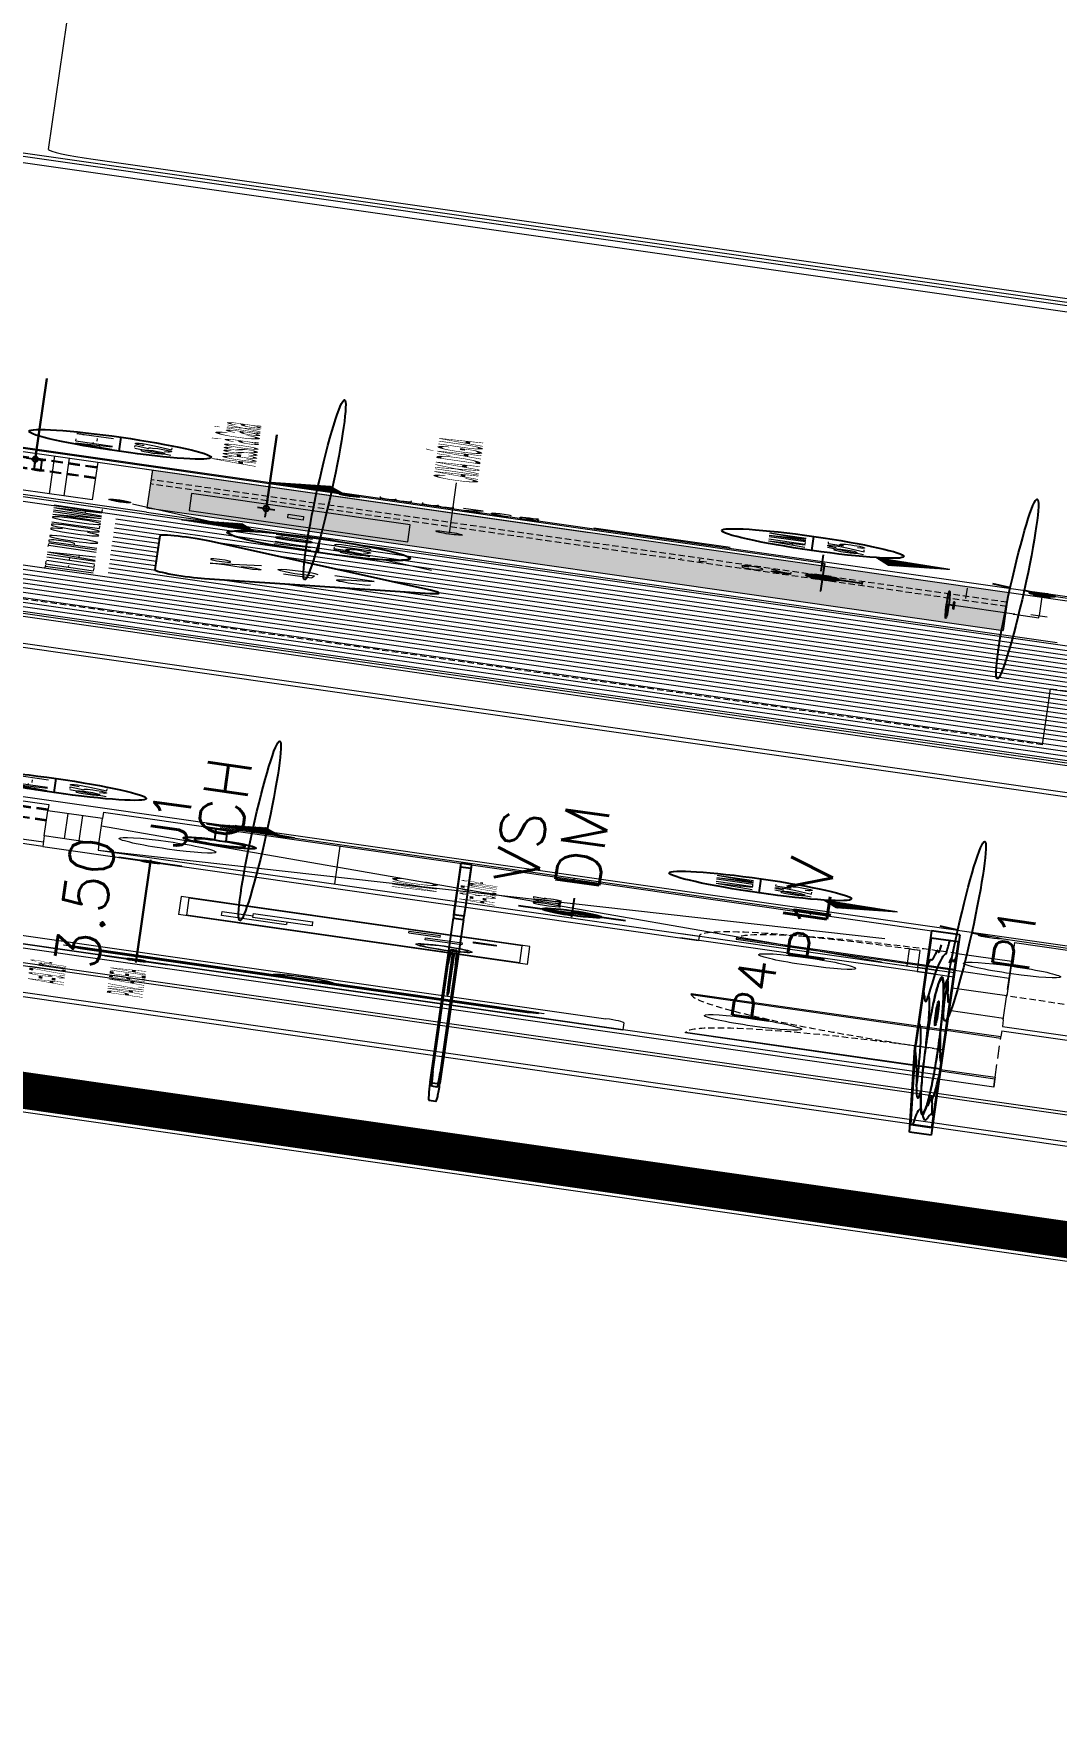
# Model space of a CAD drawing. Header units: millimetres. Extents: x -361192058 to 101130107379, y -14071650034 to 19218552450.
# Drawn here: x -136736.6 to -136571.6, y 44314.5 to 44586.4 of the extents above; entities that cross this region are included whole.
import ezdxf
from ezdxf.enums import TextEntityAlignment as Align

# ---------------------------------------------------------------- set-up
doc = ezdxf.new("R2010")
doc.units = ezdxf.units.MM
doc.header["$LTSCALE"] = 0.5
doc.linetypes.add('HIDDEN', pattern=[0.375, 0.25, -0.125])
doc.linetypes.add('HIDDEN2', pattern=[0.1875, 0.125, -0.0625])
for name, color, linetype in [('02', 2, 'Continuous'), ('08', 8, 'Continuous'), ('3', 3, 'Continuous'), ('ARCO', 7, 'HIDDEN2'), ('CONEXAO_AG_FRIA', 3, 'Continuous'), ('CONEXAO_ESGOTO', 7, 'Continuous'), ('CONEXÃO_HIDRÁULICA', 2, 'Continuous'), ('COTAS', 7, 'Continuous'), ('DETALHE_CONEXAO_EG', 3, 'Continuous'), ('DIVERSOS', 4, 'Continuous'), ('ESQUADRIA', 3, 'Continuous'), ('ESQUADRIAS', 3, 'Continuous'), ('HATCH', 8, 'Continuous'), ('JANELAS_INTERNO', 2, 'Continuous'), ('MOBIL-I', 251, 'Continuous'), ('parede', 2, 'Continuous'), ('PISO', 8, 'Continuous'), ('PORTAS', 3, 'Continuous'), ('proj', 8, 'HIDDEN'), ('PROJEÇÃO', 8, 'HIDDEN2'), ('projeção 02', 7, 'HIDDEN2'), ('SIMBOLOS_AGUA', 3, 'Continuous'), ('texto pequeno', 3, 'Continuous'), ('TEXTO2', 3, 'Continuous'), ('tubulação esg', 4, 'Continuous'), ('TUBULAÇÃO_HIDRÁULICA', 5, 'Continuous'), ('TXT_0', 7, 'Continuous')]:
    doc.layers.add(name, color=color, linetype=linetype)
doc.styles.add('ADITIVOCAD', font='ROMANS.shx')
doc.styles.add('ROMANS', font='romans', dxfattribs={"height": 0.1})
doc.styles.add('SANSSERIF', font='sas_____.pfb', dxfattribs={"height": 1})
doc.styles.get("Standard").update_dxf_attribs({"font": 'txt.shx', "height": 0.12})
doc.dimstyles.new('ESCALA50', dxfattribs={"dimtxt": 0.1, "dimasz": 0.06, "dimexe": 0.18, "dimexo": 0.06, "dimgap": 0.1, "dimtad": 1, "dimzin": 4, "dimdsep": 46, "dimtxsty": 'Standard', "dimblk1": 'BOLA', "dimblk2": 'BOLA', "dimsah": 1, "dimcen": -0.06, "dimse1": 1, "dimse2": 1, "dimclrd": 7, "dimclrt": 3, "dimadec": 0, "dimazin": 0, "dimtfac": 1, "dimtix": 1, "dimtmove": 0, "dimatfit": 3, "dimldrblk": 'BOLA', "dimfxl": 0, "dimtolj": 1, "dimtzin": 4, "dimarcsym": 0})

# ---------------------------------------------------------------- blocks, each defined once
blk = doc.blocks.new('ADC_SETA3')
blk.add_lwpolyline([(-0.3034, 0), (0.3034, 0, 0.668179), (0.3317, 0.0683), (0.0283, 0.3746, 0.414214), (-0.0283, 0.3746), (-0.3317, 0.0683, 0.668179), (-0.3034, 0), (-0.3034, 0)], format="xyb")
blk = doc.blocks.new('BOLA')
for p, q in [((0, -1.435), (0, 1.435)), ((-1.435, 0), (1.435, 0))]:
    blk.add_line(p, q)
blk.add_circle((0, 0), 0.452)
blk = doc.blocks.new('ESCADA')
at = {"layer": '08', "linetype": 'HIDDEN'}
for p, q in [((-0.22, 0.91), (-0.22, 0.6222)), ((-0.2, 0.91), (-0.2, 0.6222)), ((0.2, 0.91), (0.2, 0.6222)), ((0.22, 0.91), (0.22, 0.6222)), ((-0.2, 0.7422), (0.2, 0.7422)), ((-0.2, 0.7222), (0.2, 0.7222)), ((-0.22, 0.6222), (-0.2, 0.6222)), ((0.2, 0.6222), (0.22, 0.6222))]:
    blk.add_line(p, q, dxfattribs=at)
for points in [[(-0.21, 0.7222, 1), (-0.21, 0.7422, 1)], [(0.21, 0.7222, -1), (0.21, 0.7422, -1)]]:
    blk.add_lwpolyline(points, format="xyb", close=True, dxfattribs=at)
for centre in [(-0.21, 0.7322), (0.21, 0.7322)]:
    blk.add_circle(centre, 0.0175, dxfattribs=at)
for radius, start, end in [(0.37, 126.4837, 53.5163), (0.35, 128.9448, 51.0552)]:
    blk.add_arc((0, 0.35), radius, start, end, dxfattribs=at)
blk = doc.blocks.new('Adh_hicol0')
for radius in [0.559, 0.515]:
    blk.add_circle((0, 0), radius)
blk = doc.blocks.new('Adh_cx_j90c')
h = blk.add_hatch()
h.set_pattern_fill('_U', color=256, scale=0.003, angle=45, style=0, double=1)
h.set_pattern_definition([(45, (-6.0733674, -5.0413484), (-0.0021213203, 0.0021213203), []), (135, (-6.0733674, -5.0413484), (-0.0021213203, -0.0021213203), [])])
h.paths.add_polyline_path([(-0.017, 0, 1), (0.017, 0, 1)])
blk.add_lwpolyline([(-0.068, 0.0225), (-0.068, -0.0225), (-0.068, 0), (-0.0359, 0)])
for radius in [0.0359, 0.017]:
    blk.add_circle((0, 0), radius)
blk = doc.blocks.new('ADH_TOR_BOIA')
for points in [[(-0.0103, 0, 1), (0.0103, 0, 1)], [(0.1812, 0), (0.2562, 0, 1)]]:
    blk.add_hatch(color=256).paths.add_polyline_path(points)
blk.add_line((0.0103, 0), (0.2562, 0))
for centre, radius in [((0, 0), 0.0103), ((0.2187, 0), 0.0375)]:
    blk.add_circle(centre, radius)
blk = doc.blocks.new('Adh_acs_rg')
h = blk.add_hatch()
h.set_pattern_fill('_U', color=256, scale=0.002, angle=45, style=0, double=1)
h.set_pattern_definition([(45, (-7.4131718, -5.1711377), (-0.00141421356, 0.00141421356), []), (135, (-7.4131718, -5.1711377), (-0.00141421356, -0.00141421356), [])])
h.paths.add_polyline_path([(-0.046, 0, 1), (0.046, 0, 1)])
for p, q in [((0.0525, 0.1082), (-0.0525, 0.1082)), ((0, 0.046), (0, 0.1082)), ((-0.078, 0.0225), (-0.078, -0.0225)), ((0.078, -0.0225), (0.078, 0.0225)), ((-0.078, 0), (-0.046, 0)), ((0.046, 0), (0.078, 0))]:
    blk.add_line(p, q)
blk.add_circle((0, 0), 0.046)
blk = doc.blocks.new('Adh_BalaoAf')
for p, q in [((0, 0), (0.65, 0)), ((1.8, 0), (1.15, 0))]:
    blk.add_line(p, q)
blk.add_circle((0.9, 0), 0.25)
blk = doc.blocks.new('Adh_Afn')
blk.add_line((-0.25, 0), (0.25, 0))
blk.add_circle((0, 0), 0.25)
at = {"flags": 8}
for tag, p in [('$AF', (0, 0.0703)), ('$DIAM', (0, -0.0909))]:
    blk.add_attdef(tag, text='', height=0.1, dxfattribs=at).set_placement(p, align=Align.MIDDLE)
blk = doc.blocks.new('j90')
at = {"layer": 'CONEXÃO_HIDRÁULICA'}
for p, q in [((-0.075, -0.0225), (-0.075, 0.0225)), ((-0.075, 0), (0, 0)), ((0, 0), (0, -0.075)), ((-0.0225, -0.075), (0.0225, -0.075))]:
    blk.add_line(p, q, dxfattribs=at)
blk = doc.blocks.new('ADC_CHUVEIRO')
for p, q in [((0, 0.045), (0, -0.045)), ((0.03, 0.015), (0, 0.045)), ((0.395, 0.015), (0.03, 0.015)), ((0.03, -0.015), (0.03, 0.015)), ((0, -0.045), (0.03, -0.015)), ((0.03, -0.015), (0.3953, -0.015))]:
    blk.add_line(p, q)
blk.add_circle((0.494, 0.0009), 0.07)
blk.add_arc((0.494, 0.0009), 0.1, 189.1456, 171.891)
blk = doc.blocks.new('Adc_nivelpl')
h = blk.add_hatch()
h.set_pattern_fill('_U', color=256, scale=0.005, angle=45, style=0, double=1)
h.set_pattern_definition([(45, (-5.8772514, -3.5161936), (-0.003535534, 0.003535534), []), (135, (-5.8772514, -3.5161936), (-0.003535534, -0.003535534), [])])
h.paths.add_polyline_path([(0.1954, -0.0865, 0.414214), (0.0865, -0.1954), (0.1954, -0.1954)])
h.paths.add_polyline_path([(0.1954, -0.1954), (0.1954, -0.3043, 0.414214), (0.3043, -0.1954)])
for p, q in [((0.1954, 0), (0.1954, -0.3908)), ((0.8958, -0.1954), (0, -0.1954))]:
    blk.add_line(p, q)
blk.add_circle((0.1954, -0.1954), 0.1089)
at = {"flags": 8}
blk.add_attdef('NIVEL', (0.3642, -0.1501), '', height=0.1, dxfattribs=at)
blk = doc.blocks.new('ADC_VASO_02')
blk.add_lwpolyline([(-0.175, 0.15), (-0.175, 0.6, -0.414214), (-0.125, 0.65), (0.125, 0.65, -0.414214), (0.175, 0.6), (0.175, 0.1496)], format="xyb")
for points in [[(0.1388, 0.2754, -0.414214), (0.0988, 0.2354), (-0.0948, 0.2354, -0.414214), (-0.1348, 0.2754), (-0.1348, 0.5704, -0.414214), (-0.0948, 0.6104), (0.0988, 0.6104, -0.414214), (0.1388, 0.5704)], [(0.1303, 0.2754, -0.414214), (0.0988, 0.2439), (-0.0948, 0.2439, -0.414214), (-0.1263, 0.2754), (-0.1263, 0.5704, -0.414214), (-0.0948, 0.6019), (0.0988, 0.6019, -0.414214), (0.1303, 0.5704)], [(-0.17, 0.15, 0.414214), (-0.2, 0.12), (-0.2, 0), (0.2, 0), (0.2, 0.12, 0.414214), (0.17, 0.15)], [(-0.17, 0.14, 0.414214), (-0.19, 0.12), (-0.19, 0.01), (0.19, 0.01), (0.19, 0.12, 0.414214), (0.17, 0.14)]]:
    blk.add_lwpolyline(points, format="xyb", close=True)
blk.add_lwpolyline([(0.0363, 0.2439), (0.0363, 0.3375), (-0.0344, 0.3375), (-0.0344, 0.2439)])
blk.add_arc((0.0009, 0.3215), 0.0388, 24.3951, 155.6049)
blk = doc.blocks.new('ADC_LAV_05')
for p, q in [((0, 0), (0, 0.55)), ((0, 0.55), (0.7704, 0.55)), ((0.7704, 0.55), (1, 0.3206)), ((0.02, 0.53), (0.7621, 0.53)), ((0.02, 0.02), (0.02, 0.53)), ((0.7621, 0.53), (0.98, 0.3123)), ((1, 0), (1, 0.3206)), ((0.98, 0.02), (0.98, 0.3123)), ((0, 0), (1, 0)), ((0.02, 0.02), (0.98, 0.02))]:
    blk.add_line(p, q)
for points in [[(0.4062, 0.1206, 0.083485), (0.4944, 0.1354, 0.090959), (0.566, 0.1759, 0.104004), (0.6157, 0.239, 0.115577), (0.6322, 0.3095, 0.115577), (0.6157, 0.38, 0.104004), (0.566, 0.443, 0.090959), (0.4944, 0.4835, 0.083485), (0.4062, 0.4983, 0.083485), (0.3179, 0.4835, 0.090959), (0.2463, 0.443, 0.104004), (0.1966, 0.38, 0.115577), (0.1801, 0.3095, 0.115577), (0.1966, 0.239, 0.104004), (0.2463, 0.1759, 0.090959), (0.3179, 0.1354, 0.083485)], [(0.4062, 0.1248, 0.083485), (0.493, 0.1394, 0.090959), (0.5633, 0.1791, 0.104004), (0.6119, 0.2408, 0.115577), (0.628, 0.3095, 0.115577), (0.6119, 0.3781, 0.104004), (0.5633, 0.4398, 0.090959), (0.493, 0.4795, 0.083485), (0.4062, 0.4941, 0.083485), (0.3193, 0.4795, 0.090959), (0.249, 0.4398, 0.104004), (0.2004, 0.3781, 0.115577), (0.1843, 0.3095, 0.115577), (0.2004, 0.2408, 0.104004), (0.249, 0.1791, 0.090959), (0.3193, 0.1394, 0.083485)]]:
    blk.add_lwpolyline(points, format="xyb", close=True)
for radius in [0.0339, 0.025]:
    blk.add_circle((0.4055, 0.2206), radius)
for centre, radius, start, end in [((0.2875, -0.0718), 0.5823, 78.2401, 98.9638), ((0.4995, 0.9177), 0.4342, 269.3247, 295.8903), ((0.76, 0.3809), 0.1624, 113.3641, 115.8903), ((0.0559, 1.3962), 0.9039, 267.7229, 278.9638), ((0.0552, 0.402), 0.0926, 41.3487, 101.8141), ((0.1665, 0.4999), 0.0556, 221.3487, 297.4318), ((0.2605, 0.3465), 0.1245, 78.9955, 123.3333), ((0.2201, 0.1636), 0.3026, 106.3243, 131.3792), ((0.6508, 0.2793), 0.1756, 56.1908, 116.2902), ((1.1381, 1.007), 0.7001, 236.1908, 255.5369), ((0.9639, 0.4778), 0.2217, 193.7216, 269.9715), ((0.0206, 0.2349), 0.1168, 49.9343, 90.2724), ((0.3586, 0.6369), 0.4085, 229.9343, 244.0853), ((0.5983, 0.255), 0.0641, 344.5869, 58.1135), ((0.6184, 0.1896), 0.0639, 49.2661, 86.8336), ((0.7799, 0.3241), 0.1475, 215.7175, 274.1895), ((0.0641, 0.1144), 0.0713, 44.7702, 118.1843), ((0.8604, 0.032), 0.1609, 66.126, 115.6626), ((0.2056, 0.2549), 0.1281, 224.7702, 306.3582), ((0.363, 0.8774), 0.8206, 280.1922, 301.4107), ((0.9822, 0.3072), 0.1401, 246.126, 269.1113), ((0.8722, 0.3475), 0.2696, 267.8834, 293.5615), ((-0.0155, 0.2328), 0.1744, 281.75, 286.3843), ((0.0957, -0.1456), 0.22, 78.1029, 106.3843), ((0.1688, 0.2014), 0.1346, 258.1029, 296.1994), ((0.4585, -0.1421), 0.2131, 111.0015, 130.4729), ((0.3613, 0.8866), 0.83, 271.4321, 280.1922), ((0.6495, -0.0622), 0.1173, 74.3079, 124.9939), ((0.688, 0.2406), 0.19, 267.9474, 289.2677), ((0.8511, -0.2259), 0.3042, 87.8834, 109.2677)]:
    blk.add_arc(centre, radius, start, end)
for points in [[(0.2584, 0.4524), (0.2647, 0.4406), (0.2777, 0.465), (0.2797, 0.4531)], [(0.2777, 0.465), (0.2797, 0.4531), (0.2886, 0.471), (0.2899, 0.4611)], [(0.2886, 0.471), (0.2899, 0.4611), (0.3035, 0.4779), (0.2965, 0.4664)], [(0.3035, 0.4779), (0.2965, 0.4664), (0.3178, 0.4833), (0.3049, 0.4731)], [(0.2049, 0.3949), (0.2213, 0.3828), (0.2176, 0.4133), (0.2336, 0.4041)], [(0.2176, 0.4133), (0.2336, 0.4041), (0.231, 0.4287), (0.2403, 0.4137)], [(0.231, 0.4287), (0.2403, 0.4137), (0.2433, 0.4404), (0.2513, 0.4271)], [(0.2433, 0.4404), (0.2513, 0.4271), (0.2584, 0.4524), (0.2647, 0.4406)], [(0.19, 0.3646), (0.2108, 0.3551), (0.1966, 0.38), (0.2152, 0.3688)], [(0.1966, 0.38), (0.2152, 0.3688), (0.2049, 0.3949), (0.2213, 0.3828)], [(0.1801, 0.311), (0.2052, 0.3059), (0.1808, 0.324), (0.205, 0.3144)], [(0.1808, 0.324), (0.205, 0.3144), (0.1821, 0.3345), (0.2054, 0.3236)], [(0.1821, 0.3345), (0.2054, 0.3236), (0.1859, 0.352), (0.2075, 0.3406)], [(0.1859, 0.352), (0.2075, 0.3406), (0.19, 0.3646), (0.2108, 0.3551)], [(0.1806, 0.2975), (0.2057, 0.2976), (0.1801, 0.311), (0.2052, 0.3059)], [(0.1813, 0.2898), (0.2072, 0.2867), (0.1806, 0.2975), (0.2057, 0.2976)], [(0.1847, 0.2717), (0.2109, 0.2698), (0.1816, 0.2882), (0.2076, 0.2844)], [(0.1894, 0.2561), (0.2133, 0.2622), (0.1847, 0.2717), (0.2109, 0.2698)], [(0.1979, 0.2364), (0.216, 0.2547), (0.1894, 0.2561), (0.2133, 0.2622)], [(0.2064, 0.2215), (0.2209, 0.2436), (0.1979, 0.2364), (0.216, 0.2547)], [(0.2176, 0.2056), (0.222, 0.2413), (0.2064, 0.2215), (0.2209, 0.2436)], [(0.2303, 0.1909), (0.2314, 0.2247), (0.2176, 0.2056), (0.222, 0.2413)], [(0.2433, 0.1785), (0.2403, 0.2118), (0.2303, 0.1909), (0.2314, 0.2247)], [(0.2571, 0.1674), (0.2482, 0.202), (0.2433, 0.1785), (0.2403, 0.2118)], [(0.2632, 0.1631), (0.2567, 0.1927), (0.2571, 0.1674), (0.2482, 0.202)], [(0.2742, 0.156), (0.2627, 0.1868), (0.2632, 0.1631), (0.2567, 0.1927)], [(0.2851, 0.1498), (0.2729, 0.1778), (0.2742, 0.156), (0.2627, 0.1868)], [(0.2956, 0.1445), (0.2839, 0.1687), (0.2851, 0.1498), (0.2729, 0.1778)], [(0.3256, 0.1339), (0.2928, 0.1613), (0.2956, 0.1445), (0.2839, 0.1687)], [(0.2966, 0.144), (0.3256, 0.1339), (0.2964, 0.1441), (0.3254, 0.133)], [(0.2964, 0.1441), (0.3254, 0.133), (0.3256, 0.1339), (0.3279, 0.1322)]]:
    blk.add_solid(points)
blk = doc.blocks.new('*D1656')
at = {"layer": 'Defpoints', "color": 0, "transparency": 16777216}
for p in [(4744.1309, 2464.4021), (4744.1309, 2464.4021), (4747.6309, 2464.4021)]:
    blk.add_point(p, dxfattribs=at)
at = {"layer": 'DIVERSOS', "color": 7, "lineweight": -2, "transparency": 16777216}
blk.add_line((4747.5709, 2464.4021), (4744.1909, 2464.4021), dxfattribs=at)
at = {"layer": 'DIVERSOS', "color": 7, "lineweight": -2, "transparency": 16777216, "xscale": 0.06, "yscale": 0.06, "zscale": 0.06, "rotation": 180}
blk.add_blockref('BOLA', (4744.1309, 2464.4021), dxfattribs=at)
at = {"layer": 'DIVERSOS', "color": 7, "lineweight": -2, "transparency": 16777216, "xscale": 0.06, "yscale": 0.06, "zscale": 0.06}
blk.add_blockref('BOLA', (4747.6309, 2464.4021), dxfattribs=at)
at = {"layer": 'DIVERSOS', "color": 3, "lineweight": 18, "transparency": 16777216, "insert": (4745.8809, 2464.5621), "char_height": 0.12, "attachment_point": 5}
blk.add_mtext('\\A1;3.50', dxfattribs=at)
blk = doc.blocks.new('APROVADO QUADRA 21.2 MBVII')
at = {"layer": 'DIVERSOS', "lineweight": 18}
h = blk.add_hatch(dxfattribs=at)
h.set_pattern_fill('AR-CONC', color=8, scale=0.002, style=0)
h.set_pattern_definition([(50, (3390.21948, 1166.28734), (0.36436934, -0.03187817), [0.0381, -0.4191]), (355, (3390.21948, 1166.28734), (-0.07048565, 0.382113286), [0.03048, -0.33528]), (100.451, (3390.24984, 1166.2847), (0.293885003, 0.350233376), [0.03238, -0.35618]), (46.1842, (3390.2195, 1166.38894), (0.54215808, -0.08408466), [0.05715, -0.62865]), (96.6356, (3390.26466, 1166.38193), (0.47480847, 0.49485111), [0.04857, -0.53427]), (351.184, (3390.2195, 1166.38894), (0.47480921, 0.49485024), [0.04572, -0.50292]), (21, (3390.27028, 1166.36354), (0.30322976, -0.204531037), [0.0381, -0.4191]), (326, (3390.27028, 1166.36354), (0.12360406, 0.36837593), [0.03048, -0.33528]), (71.4514, (3390.29555, 1166.3465), (0.42683298, 0.163845715), [0.03238, -0.35618]), (37.5, (3390.21948, 1166.28734), (0.0061772065, 0.169110078), [0, -0.331216, 0, -0.34036, 0, -0.33655]), (7.5, (3390.21948, 1166.28734), (0.133639325, 0.20036115), [0, -0.194056, 0, -0.323596, 0, -0.12827]), (327.5, (3390.1062, 1166.28734), (0.27118119, -0.011457488), [0, -0.127, 0, -0.39624, 0, -0.52578]), (317.5, (3390.0554, 1166.28734), (0.296258363, 0.050852982), [0, -0.1651, 0, -0.263144, 0, -0.37338])])
h.paths.add_polyline_path([(4761.3227, 2464.5473), (4761.3227, 2462.1973), (4759.9727, 2462.1973), (4759.9727, 2464.5473)])
edge = h.paths.add_edge_path(flags=17)
edge.add_line((4761.3227, 2464.5473), (4761.0977, 2464.5473))
at = {"layer": 'HATCH', "lineweight": 18}
h = blk.add_hatch(dxfattribs=at)
h.set_pattern_fill('LINE,_O', color=256, scale=0.001, angle=337.2881)
h.set_pattern_definition([(337.28811485, (2526.2987342, 2327.4036423), (0.0012258592473, 0.002928804211), [])])
h.paths.add_polyline_path([(4759.8986, 2464.2855), (4759.7354, 2464.4516), (4759.6964, 2464.25)])
h = blk.add_hatch(dxfattribs=at)
h.set_pattern_fill('LINE,_O', color=256, scale=0.001, angle=-21.5112)
h.set_pattern_definition([(338.48882318, (2519.162795, 2280.4484914), (0.001164217631, 0.002953848728), [])])
h.paths.add_polyline_path([(4749.4039, 2464.1049), (4749.2373, 2464.2675), (4749.2025, 2464.0652)])
h = blk.add_hatch(dxfattribs=at)
h.set_pattern_fill('LINE,_O', color=256, scale=0.001, angle=-21.5112)
h.set_pattern_definition([(338.48882318, (2531.3979532, 2280.4052245), (0.001164217631, 0.002953848728), [])])
h.paths.add_polyline_path([(4761.6391, 2464.0616), (4761.4724, 2464.2243), (4761.4376, 2464.0219)])
h = blk.add_hatch(dxfattribs=at)
h.set_pattern_fill('LINE,_O', color=256, scale=0.001, angle=157.2881)
h.set_pattern_definition([(157.28811485, (6983.0602983, 2599.4218824), (-0.0012258592473, -0.002928804211), [])])
h.paths.add_polyline_path([(4749.4604, 2462.54), (4749.6236, 2462.3739), (4749.6626, 2462.5755)])
h = blk.add_hatch(dxfattribs=at)
h.set_pattern_fill('LINE,_O', color=256, scale=0.001, angle=157.2881)
h.set_pattern_definition([(157.28811485, (6995.274429, 2599.412437), (-0.0012258592473, -0.002928804211), [])])
h.paths.add_polyline_path([(4761.6745, 2462.5306), (4761.8377, 2462.3645), (4761.8768, 2462.5661)])
at = {"color": 8, "lineweight": 18}
for p, q in [((4747.894, 2462.7973), (4747.864, 2462.7973)), ((4747.864, 2462.7973), (4747.864, 2462.1973)), ((4747.894, 2462.1973), (4747.894, 2462.7973)), ((4747.864, 2462.1973), (4747.894, 2462.1973))]:
    blk.add_line(p, q, dxfattribs=at)
at = {"layer": '02', "color": 8, "lineweight": 18}
for p, q in [((4748.3809, 2462.3273), (4747.7809, 2462.3273)), ((4748.3809, 2462.2973), (4748.3809, 2462.3273)), ((4747.7809, 2462.2973), (4748.3809, 2462.2973)), ((4756.1727, 2462.0473), (4758.1727, 2462.0473))]:
    blk.add_line(p, q, dxfattribs=at)
at = {"layer": '02', "lineweight": 18}
blk.add_lwpolyline([(4738.2722, 2433.8925), (4799.4722, 2433.8925), (4799.4722, 2478.4425), (4738.2722, 2478.4425)], close=True, dxfattribs=at)
at = {"layer": '02', "lineweight": 18, "const_width": 0.1}
blk.add_lwpolyline([(4739.0222, 2434.6425), (4798.7222, 2434.6425), (4798.7222, 2477.6925), (4739.0222, 2477.6925)], close=True, dxfattribs=at)
at = {"layer": '02', "color": 5, "lineweight": 18}
for centre, radius in [((4749.1837, 2464.0507), 0.0284), ((4749.203, 2462.1159), 0.0313)]:
    blk.add_circle(centre, radius, dxfattribs=at)
at = {"layer": 'ARCO', "color": 8, "lineweight": 18}
for centre, radius, start, end in [((4747.7809, 2462.2973), 0.6, 360, 90), ((4747.864, 2462.1973), 0.6, 360, 90), ((4746.4309, 2462.0473), 0.8, 270, 0)]:
    blk.add_arc(centre, radius, start, end, dxfattribs=at)
at = {"layer": 'CONEXAO_ESGOTO', "lineweight": 18}
for p, q in [((4761.4951, 2462.9636), (4761.4951, 2463.3378)), ((4761.2658, 2462.3107), (4760.8916, 2462.3107))]:
    blk.add_line(p, q, dxfattribs=at)
for points in [[(4761.4951, 2463.3378), (4761.4576, 2463.1618), (4761.5327, 2463.1618)], [(4760.8916, 2462.3107), (4761.0676, 2462.2732), (4761.0676, 2462.3483)]]:
    blk.add_solid(points, dxfattribs=at)
at = {"layer": 'CONEXÃO_HIDRÁULICA', "lineweight": 18}
blk.add_line((4760.6681, 2462.1289), (4760.6681, 2462.0839), dxfattribs=at)
blk.add_lwpolyline([(4760.5676, 2462.1744), (4760.6126, 2462.1744), (4760.5901, 2462.1744), (4760.5901, 2462.1064), (4760.6681, 2462.1064)], dxfattribs=at)
at = {"layer": 'DETALHE_CONEXAO_EG', "lineweight": 18}
for radius in [0.03, 0.0275]:
    blk.add_circle((4760.076, 2464.6227), radius, dxfattribs=at)
for centre, radius, start, end in [((4760.076, 2464.6227), 0.025, 0.1014, 180.0974), ((4760.0635, 2464.6171), 0.0137, 24.1256, 156.0732), ((4760.076, 2464.6227), 0.025, 180.1001, 0.0961), ((4760.0885, 2464.6283), 0.0137, 204.1256, 336.0732)]:
    blk.add_arc(centre, radius, start, end, dxfattribs=at)
at = {"layer": 'DIVERSOS', "color": 8, "lineweight": 18}
for p, q in [((4754.4727, 2451.1973), (4754.4727, 2473.7973)), ((4754.6227, 2451.6973), (4754.6227, 2473.7973)), ((4759.9727, 2464.8148), (4761.3227, 2464.8148)), ((4759.9727, 2464.7748), (4761.3227, 2464.7748)), ((4748.0059, 2464.6973), (4748.9059, 2464.6973)), ((4748.0059, 2464.5473), (4748.9059, 2464.5473))]:
    blk.add_line(p, q, dxfattribs=at)
at = {"layer": 'DIVERSOS', "lineweight": 18}
for p, q in [((4760.0343, 2464.5879), (4759.6964, 2464.25)), ((4761.4376, 2464.0219), (4761.4724, 2464.2243)), ((4759.2045, 2463.7581), (4759.3429, 2463.8965)), ((4749.6626, 2462.5755), (4749.6236, 2462.3739)), ((4761.8768, 2462.5661), (4761.8377, 2462.3645))]:
    blk.add_line(p, q, dxfattribs=at)
for points in [[(4761.4376, 2464.0219), (4761.6391, 2464.0616), (4761.4724, 2464.2243)], [(4749.6626, 2462.5755), (4749.4604, 2462.54), (4749.6236, 2462.3739)], [(4761.8768, 2462.5661), (4761.6745, 2462.5306), (4761.8377, 2462.3645)]]:
    blk.add_lwpolyline(points, dxfattribs=at)
at = {"layer": 'DIVERSOS', "color": 8, "lineweight": 18}
blk.add_lwpolyline([(4760.325, 2464.1648), (4760.4569, 2464.1648), (4760.4569, 2464.1228), (4760.325, 2464.1228)], close=True, dxfattribs=at)
at = {"layer": 'DIVERSOS', "lineweight": 18}
blk.add_circle((4759.5196, 2464.0732), 0.25, dxfattribs=at)
at = {"layer": 'ESQUADRIA', "color": 8, "lineweight": 18}
for p, q in [((4748.9059, 2464.6423), (4748.0059, 2464.6423)), ((4748.9059, 2464.6023), (4748.0059, 2464.6023))]:
    blk.add_line(p, q, dxfattribs=at)
at = {"layer": 'ESQUADRIAS', "color": 8, "lineweight": 18}
for p, q in [((4761.4727, 2473.7973), (4761.4727, 2458.7973)), ((4755.6727, 2467.8473), (4755.6727, 2461.5473)), ((4759.8227, 2464.5473), (4759.8227, 2465.9973)), ((4759.9727, 2464.6973), (4759.9727, 2465.8473)), ((4761.3227, 2465.8473), (4761.3227, 2463.1973)), ((4761.3227, 2465.1973), (4761.3227, 2463.3473)), ((4761.3227, 2465.1973), (4761.3227, 2463.3473)), ((4761.3227, 2464.6973), (4759.9727, 2464.6973)), ((4761.3227, 2464.6973), (4761.0977, 2464.6973)), ((4759.8227, 2464.5473), (4759.8227, 2462.0473)), ((4761.3227, 2464.5473), (4759.9727, 2464.5473)), ((4759.9727, 2464.5473), (4759.9727, 2462.1973)), ((4761.3227, 2463.1973), (4761.3227, 2459.4973)), ((4761.3227, 2462.1973), (4759.9727, 2462.1973))]:
    blk.add_line(p, q, dxfattribs=at)
blk.add_lwpolyline([(4760.0909, 2463.833), (4760.6909, 2463.833), (4760.6909, 2464.433), (4760.0909, 2464.433)], close=True, dxfattribs=at)
for points in [[(4747.7809, 2462.9473), (4747.7809, 2462.8973), (4747.6309, 2462.8973), (4747.6309, 2462.9473)], [(4747.7809, 2462.2473), (4747.7809, 2462.2973), (4747.6309, 2462.2973), (4747.6309, 2462.2473)], [(4746.3809, 2462.0473), (4746.4309, 2462.0473), (4746.4309, 2462.1973), (4746.3809, 2462.1973)], [(4747.2809, 2462.0473), (4747.2309, 2462.0473), (4747.2309, 2462.1973), (4747.2809, 2462.1973)], [(4747.814, 2462.1973), (4747.864, 2462.1973), (4747.864, 2462.0473), (4747.814, 2462.0473)], [(4748.514, 2462.1973), (4748.464, 2462.1973), (4748.464, 2462.0473), (4748.514, 2462.0473)]]:
    blk.add_lwpolyline(points, dxfattribs=at)
at = {"layer": 'HATCH', "color": 8, "lineweight": 18}
for p, q in [((4756.4014, 2461.5473), (4756.4014, 2473.5473)), ((4756.5602, 2461.5473), (4756.5602, 2473.5473)), ((4756.7189, 2461.5473), (4756.7189, 2473.5473)), ((4756.8777, 2461.5473), (4756.8777, 2473.5473)), ((4757.0364, 2461.5473), (4757.0364, 2473.5473)), ((4757.1952, 2461.5473), (4757.1952, 2473.5473)), ((4757.3539, 2461.5473), (4757.3539, 2473.5473)), ((4755.7339, 2461.5473), (4755.7339, 2472.3973)), ((4755.8927, 2461.5473), (4755.8927, 2472.3973)), ((4756.0514, 2461.5473), (4756.0514, 2472.3973)), ((4756.2102, 2461.5473), (4756.2102, 2472.3973)), ((4755.5727, 2467.8473), (4755.5727, 2461.4473)), ((4759.5764, 2464.3429), (4759.5764, 2467.8017)), ((4759.7352, 2464.3429), (4759.7352, 2467.8017)), ((4757.5127, 2461.5473), (4757.5127, 2464.6268)), ((4757.6714, 2461.5473), (4757.6714, 2464.6268)), ((4757.8302, 2464.4992), (4757.8302, 2464.6268)), ((4757.9889, 2464.5019), (4757.9889, 2464.6268)), ((4758.1477, 2464.5019), (4758.1477, 2464.6268)), ((4758.3064, 2464.5019), (4758.3064, 2464.6268)), ((4758.4652, 2464.5019), (4758.4652, 2464.6268)), ((4758.6239, 2464.5019), (4758.6239, 2464.6268)), ((4758.7827, 2464.5019), (4758.7827, 2464.6268)), ((4758.9414, 2464.5019), (4758.9414, 2464.6268)), ((4759.1002, 2464.4935), (4759.1002, 2464.6268)), ((4759.2589, 2464.3429), (4759.2589, 2464.6268)), ((4759.4177, 2464.3429), (4759.4177, 2464.6268)), ((4759.1002, 2464.3429), (4759.1002, 2464.3442)), ((4759.1002, 2458.1973), (4759.1002, 2464.3429)), ((4759.2589, 2458.1973), (4759.2589, 2464.3429)), ((4759.4177, 2458.1973), (4759.4177, 2464.3429)), ((4759.5764, 2458.1973), (4759.5764, 2464.3429)), ((4759.7352, 2458.1973), (4759.7352, 2464.3429)), ((4757.8302, 2458.1973), (4757.8302, 2464.329)), ((4757.9889, 2458.1973), (4757.9889, 2464.1687)), ((4758.9414, 2458.1973), (4758.9414, 2464.184)), ((4758.7827, 2458.1973), (4758.7827, 2464.0237)), ((4758.1477, 2458.1973), (4758.1477, 2464.0085)), ((4758.3064, 2458.1973), (4758.3064, 2463.8482)), ((4758.6239, 2458.1973), (4758.6239, 2463.8635)), ((4758.4652, 2458.1973), (4758.4652, 2463.7296)), ((4762.3853, 2463.725), (4760.6004, 2463.725))]:
    blk.add_line(p, q, dxfattribs=at)
blk.add_circle((4760.6004, 2463.725), 0.0364, dxfattribs=at)
at = {"layer": 'JANELAS_INTERNO', "color": 8, "lineweight": 18}
blk.add_line((4743.9809, 2462.0473), (4744.2809, 2462.0473), dxfattribs=at)
at = {"layer": 'MOBIL-I', "color": 8, "lineweight": 18}
for p, q in [((4744.1309, 2464.8214), (4744.1309, 2463.0668)), ((4744.4309, 2464.7714), (4744.4309, 2463.1168)), ((4745.9356, 2463.3486), (4745.9356, 2464.3061)), ((4746.5769, 2464.3061), (4745.9356, 2464.3061)), ((4746.5769, 2463.3486), (4746.5769, 2464.3061)), ((4745.9569, 2463.37), (4745.9569, 2464.2847)), ((4746.5555, 2464.2847), (4745.9569, 2464.2847)), ((4746.5555, 2463.37), (4746.5555, 2464.2847)), ((4746.1171, 2464.1901), (4746.2563, 2464.1901)), ((4746.1171, 2464.0122), (4746.1171, 2464.1901)), ((4746.2563, 2464.1901), (4746.2563, 2464.105)), ((4746.2022, 2463.9426), (4746.2022, 2464.105)), ((4746.2022, 2464.105), (4746.349, 2464.105)), ((4746.349, 2464.105), (4746.349, 2463.9426)), ((4746.21, 2464.0122), (4746.125, 2464.0122)), ((4746.3568, 2463.9426), (4746.21, 2463.9426)), ((4746.4341, 2463.5946), (4746.4341, 2463.6796)), ((4746.4419, 2463.6796), (4746.5114, 2463.6796)), ((4746.5036, 2463.6796), (4746.5036, 2463.5946)), ((4746.2872, 2463.6332), (4746.3568, 2463.6332)), ((4746.2872, 2463.5327), (4746.2872, 2463.6332)), ((4746.3568, 2463.6332), (4746.3568, 2463.5327)), ((4746.5036, 2463.5946), (4746.4341, 2463.5946)), ((4746.3568, 2463.5327), (4746.2872, 2463.5327)), ((4746.4109, 2463.5018), (4746.4495, 2463.5018)), ((4746.4109, 2463.4399), (4746.4109, 2463.5018)), ((4746.4495, 2463.5018), (4746.4495, 2463.4399)), ((4746.4495, 2463.4399), (4746.4109, 2463.4399)), ((4745.9356, 2463.3486), (4746.5769, 2463.3486)), ((4745.9569, 2463.37), (4746.5555, 2463.37)), ((4744.3809, 2463.0668), (4744.1309, 2463.0668)), ((4747.4568, 2462.0473), (4748.9614, 2462.0473))]:
    blk.add_line(p, q, dxfattribs=at)
for points in [[(4744.2422, 2464.5573), (4744.2727, 2464.5878), (4744.2728, 2463.3004), (4744.2422, 2463.3309)], [(4744.2727, 2464.5878), (4744.288, 2464.5878), (4744.288, 2463.3004), (4744.2728, 2463.3004)], [(4744.288, 2464.6031), (4744.3033, 2464.6031), (4744.3033, 2463.2851), (4744.288, 2463.2851)], [(4744.3033, 2464.5878), (4744.3084, 2464.5878), (4744.3084, 2463.3004), (4744.3033, 2463.3004)]]:
    blk.add_lwpolyline(points, close=True, dxfattribs=at)
for radius in [0.0773, 0.0666]:
    blk.add_circle((4746.0862, 2463.5791), radius, dxfattribs=at)
for centre, radius, start, end in [((4744.288, 2463.9441), 0.0865, 283.6119, 76.3885), ((4744.288, 2463.9441), 0.0763, 285.4698, 74.5306), ((4744.3809, 2463.1168), 0.05, 270.0002, 0.0002)]:
    blk.add_arc(centre, radius, start, end, dxfattribs=at)
at = {"layer": 'parede', "color": 8, "lineweight": 18}
for p, q in [((4742.2809, 2451.1973), (4742.2809, 2476.1973)), ((4749.2809, 2476.1973), (4749.2809, 2451.1973)), ((4742.4309, 2451.6973), (4742.4309, 2469.1473)), ((4749.1309, 2465.8473), (4749.1309, 2464.6973)), ((4743.9809, 2462.0473), (4743.9809, 2465.6909)), ((4744.1309, 2462.1973), (4744.1309, 2465.6909)), ((4747.6309, 2464.6973), (4747.6309, 2462.8973)), ((4748.0059, 2464.6973), (4747.6309, 2464.6973)), ((4748.0059, 2464.5473), (4748.0059, 2464.6973)), ((4749.1309, 2464.6973), (4748.9059, 2464.6973)), ((4748.9059, 2464.5473), (4748.9059, 2464.6973)), ((4748.0059, 2464.5473), (4747.7809, 2464.5473)), ((4747.7809, 2464.5473), (4747.7809, 2462.8973)), ((4749.1309, 2464.5473), (4748.9059, 2464.5473)), ((4749.1309, 2464.5473), (4749.1309, 2462.1973)), ((4761.3227, 2464.5473), (4761.0977, 2464.5473)), ((4747.7809, 2462.8973), (4747.6309, 2462.8973)), ((4747.6309, 2462.2973), (4747.6309, 2462.1973)), ((4747.7809, 2462.2973), (4747.6309, 2462.2973)), ((4747.7809, 2462.2973), (4747.7809, 2462.1973)), ((4744.2809, 2462.1973), (4744.1309, 2462.1973)), ((4744.2809, 2462.1973), (4744.2809, 2462.0473)), ((4746.1809, 2462.1973), (4745.7809, 2462.1973)), ((4745.7809, 2462.1973), (4745.7809, 2462.0473)), ((4746.1809, 2462.1973), (4746.3309, 2462.1973)), ((4746.4309, 2462.1973), (4746.3309, 2462.1973)), ((4746.4309, 2462.0473), (4746.4309, 2462.1973)), ((4747.6309, 2462.1973), (4747.2309, 2462.1973)), ((4747.2309, 2462.0473), (4747.2309, 2462.1973)), ((4749.1309, 2462.1973), (4747.7809, 2462.1973)), ((4747.864, 2462.1973), (4747.864, 2462.0473)), ((4748.464, 2462.1973), (4748.464, 2462.0473)), ((4744.2809, 2462.0473), (4743.9809, 2462.0473)), ((4745.9859, 2462.0473), (4745.7809, 2462.0473)), ((4745.9859, 2462.0473), (4745.9859, 2458.6973)), ((4746.3809, 2462.0473), (4746.1359, 2462.0473)), ((4746.1359, 2462.0473), (4746.1359, 2458.8473)), ((4749.1309, 2462.0473), (4747.2309, 2462.0473)), ((4749.1309, 2462.0473), (4749.1309, 2458.8473))]:
    blk.add_line(p, q, dxfattribs=at)
at = {"layer": 'parede', "color": 7, "lineweight": 18}
for p, q in [((4771.4051, 2473.6122), (4771.4051, 2461.085)), ((4771.9929, 2464.9496), (4781.0269, 2464.9496)), ((4771.8692, 2464.8258), (4771.8692, 2461.085))]:
    blk.add_line(p, q, dxfattribs=at)
blk.add_arc((4771.9929, 2464.8258), 0.1238, 90, 180, dxfattribs=at)
at = {"layer": 'PISO', "color": 8, "lineweight": 18}
for p, q in [((4743.4809, 2468.3473), (4743.4809, 2461.5473)), ((4743.3809, 2467.7473), (4743.3809, 2461.4473)), ((4747.6309, 2464.6973), (4747.6309, 2465.8473)), ((4747.7809, 2464.6973), (4747.7809, 2465.8473)), ((4747.7809, 2462.3973), (4748.6309, 2464.5473)), ((4747.7809, 2464.5473), (4748.6309, 2462.3973)), ((4747.7809, 2463.8973), (4749.1309, 2463.8973)), ((4747.6309, 2462.2473), (4747.6309, 2462.9473)), ((4747.7809, 2462.9473), (4747.7809, 2462.2473)), ((4746.3809, 2462.1973), (4747.2809, 2462.1973)), ((4748.514, 2462.1973), (4747.814, 2462.1973)), ((4746.3809, 2462.0473), (4747.2809, 2462.0473)), ((4747.814, 2462.0473), (4748.514, 2462.0473))]:
    blk.add_line(p, q, dxfattribs=at)
for centre in [(4748.2962, 2464.362), (4745.0387, 2462.7195), (4747.4336, 2462.597), (4748.159, 2462.043)]:
    blk.add_circle(centre, 0.1333, dxfattribs=at)
at = {"layer": 'PORTAS', "color": 8, "lineweight": 18}
for points in [[(4744.3309, 2462.1973), (4744.3309, 2462.8973), (4744.3609, 2462.8973), (4744.3609, 2462.1973)], [(4745.7309, 2462.1973), (4745.7309, 2462.8973), (4745.7009, 2462.8973), (4745.7009, 2462.1973)]]:
    blk.add_lwpolyline(points, close=True, dxfattribs=at)
for points in [[(4744.2809, 2462.1973), (4744.3309, 2462.1973), (4744.3309, 2462.0473), (4744.2809, 2462.0473)], [(4745.7809, 2462.1973), (4745.7309, 2462.1973), (4745.7309, 2462.0473), (4745.7809, 2462.0473)]]:
    blk.add_lwpolyline(points, dxfattribs=at)
at = {"layer": 'proj', "color": 8, "lineweight": 18}
for p, q in [((4744.3309, 2462.1973), (4745.7309, 2462.1973)), ((4744.3309, 2462.0473), (4745.7309, 2462.0473))]:
    blk.add_line(p, q, dxfattribs=at)
at = {"layer": 'PROJEÇÃO', "color": 8, "lineweight": 18}
for centre, start, end in [((4744.3309, 2462.1973), 0, 90), ((4745.7309, 2462.1973), 90, 180)]:
    blk.add_arc(centre, 0.7, start, end, dxfattribs=at)
at = {"layer": 'projeção 02', "color": 8, "lineweight": 18}
for p, q in [((4756.1727, 2462.0473), (4756.1727, 2468.3473)), ((4760.8227, 2462.1973), (4760.8227, 2464.5473)), ((4760.9727, 2462.1973), (4760.9727, 2464.5473)), ((4758.1727, 2462.0473), (4758.1727, 2458.6973))]:
    blk.add_line(p, q, dxfattribs=at)
at = {"layer": 'tubulação esg', "lineweight": 18}
for p, q in [((4771.6241, 2466.8827), (4771.6241, 2461.085)), ((4771.7454, 2466.8827), (4771.7454, 2461.085))]:
    blk.add_line(p, q, dxfattribs=at)
at = {"layer": 'TUBULAÇÃO_HIDRÁULICA', "lineweight": 18}
for p, q in [((4761.4188, 2462.7036), (4761.4188, 2471.6189)), ((4749.1809, 2464.2266), (4749.0809, 2464.2266)), ((4749.1809, 2464.2266), (4749.1809, 2462.6071)), ((4749.1809, 2463.4067), (4749.0809, 2463.4067)), ((4749.1809, 2463.2567), (4749.0809, 2463.2567)), ((4760.9941, 2462.7036), (4761.4188, 2462.7036)), ((4749.1809, 2462.6071), (4749.0809, 2462.6071)), ((4760.5901, 2462.1744), (4760.5901, 2462.3398)), ((4761.4171, 2462.1064), (4760.6681, 2462.1064)), ((4761.4171, 2462.1064), (4761.4198, 2451.6258)), ((4749.2031, 2462.0846), (4749.2127, 2451.7086))]:
    blk.add_line(p, q, dxfattribs=at)
at = {"layer": '08', "color": 8, "lineweight": 18, "xscale": 0.9, "yscale": 0.9, "zscale": 0.9, "rotation": 180}
blk.add_blockref('ESCADA', (4748.7465, 2465.5163), dxfattribs=at)
at = {"layer": '3', "color": 8, "lineweight": 18, "xscale": 0.9, "yscale": 0.9, "zscale": 0.9, "rotation": 180}
blk.add_blockref('ESCADA', (4760.9383, 2465.5163), dxfattribs=at)
at = {"layer": 'CONEXÃO_HIDRÁULICA', "lineweight": 18, "xscale": -1, "rotation": 180}
for name, p in [('Adh_acs_rg', (4760.9161, 2462.7036)), ('Adh_cx_j90c', (4761.4171, 2462.1064))]:
    blk.add_blockref(name, p, dxfattribs=at)
at = {"layer": 'COTAS', "lineweight": 18, "rotation": 270.0000000003452}
blk.add_blockref('j90', (4761.4188, 2462.7036), dxfattribs=at)
at = {"layer": 'DIVERSOS', "lineweight": 18}
for p, rotation in [((4749.1837, 2464.0507), 45.00000000000007), ((4761.4188, 2464.0075), 45.00000000000009), ((4749.203, 2462.1159), 45.00000000000004), ((4761.4171, 2462.1064), 45.00000000000009)]:
    blk.add_blockref('Adh_BalaoAf', p, dxfattribs=dict(at, rotation=rotation))
ref = blk.add_blockref('Adh_Afn', (4749.8201, 2464.6871), dxfattribs=at)
ref.add_attrib('$AF', 'AF-1', dxfattribs={"layer": 'TXT_0', "height": 0.1, "style": 'ADITIVOCAD', "flags": 8}).set_placement((4749.8201, 2464.7574), align=Align.MIDDLE)
ref.add_attrib('$DIAM', '%%C32', dxfattribs={"layer": 'TXT_0', "height": 0.1, "style": 'ADITIVOCAD', "flags": 8}).set_placement((4749.8201, 2464.5962), align=Align.MIDDLE)
ref = blk.add_blockref('Adh_Afn', (4762.0552, 2464.6438), dxfattribs=at)
ref.add_attrib('$AF', 'AF-1', dxfattribs={"layer": 'TXT_0', "height": 0.1, "style": 'ADITIVOCAD', "flags": 8}).set_placement((4762.0552, 2464.7141), align=Align.MIDDLE)
ref.add_attrib('$DIAM', '%%C32', dxfattribs={"layer": 'TXT_0', "height": 0.1, "style": 'ADITIVOCAD', "flags": 8}).set_placement((4762.0552, 2464.5529), align=Align.MIDDLE)
at = {"layer": 'DIVERSOS', "color": 8, "lineweight": 18, "xscale": 2, "yscale": 2, "zscale": 2, "rotation": 180}
blk.add_blockref('ADC_SETA3', (4758.4576, 2464.5019), dxfattribs=at)
at = {"layer": 'DIVERSOS', "lineweight": 18}
ref = blk.add_blockref('Adh_Afn', (4759.5122, 2464.0697), dxfattribs=at)
ref.add_attrib('$AF', 'TV 01', dxfattribs={"layer": 'TXT_0', "height": 0.1, "style": 'ADITIVOCAD', "flags": 8}).set_placement((4759.5122, 2464.14), align=Align.MIDDLE)
ref.add_attrib('$DIAM', '%%C50', dxfattribs={"layer": 'TXT_0', "height": 0.1, "style": 'ADITIVOCAD', "flags": 8}).set_placement((4759.5122, 2463.9788), align=Align.MIDDLE)
ref = blk.add_blockref('Adh_Afn', (4749.8394, 2462.7523), dxfattribs=at)
ref.add_attrib('$AF', 'ALIM', dxfattribs={"layer": 'TXT_0', "height": 0.1, "style": 'ADITIVOCAD', "flags": 8}).set_placement((4749.8394, 2462.8225), align=Align.MIDDLE)
ref.add_attrib('$DIAM', '%%C25', dxfattribs={"layer": 'TXT_0', "height": 0.1, "style": 'ADITIVOCAD', "flags": 8}).set_placement((4749.8394, 2462.6614), align=Align.MIDDLE)
ref = blk.add_blockref('Adh_Afn', (4762.0535, 2462.7428), dxfattribs=at)
ref.add_attrib('$AF', 'ALIM', dxfattribs={"layer": 'TXT_0', "height": 0.1, "style": 'ADITIVOCAD', "flags": 8}).set_placement((4762.0535, 2462.8131), align=Align.MIDDLE)
ref.add_attrib('$DIAM', '%%C25', dxfattribs={"layer": 'TXT_0', "height": 0.1, "style": 'ADITIVOCAD', "flags": 8}).set_placement((4762.0535, 2462.6519), align=Align.MIDDLE)
at = {"layer": 'MOBIL-I', "color": 8, "lineweight": 18, "xscale": -1}
blk.add_blockref('ADC_CHUVEIRO', (4749.1309, 2464.2223), dxfattribs=at)
at = {"layer": 'MOBIL-I', "color": 8, "lineweight": 18, "rotation": 90}
for name, p in [('ADC_VASO_02', (4749.1309, 2463.5515)), ('ADC_LAV_05', (4749.1309, 2462.1973))]:
    blk.add_blockref(name, p, dxfattribs=at)
at = {"layer": 'SIMBOLOS_AGUA', "lineweight": 18, "rotation": 90}
blk.add_blockref('ADH_TOR_BOIA', (4760.5901, 2462.3398), dxfattribs=at)
at = {"layer": 'TUBULAÇÃO_HIDRÁULICA', "lineweight": 18, "xscale": 0.05000000000000071, "yscale": 0.05000000000000071, "zscale": 0.05000000000000071}
for p in [(4761.4188, 2464.0075), (4761.4171, 2462.1064)]:
    blk.add_blockref('Adh_hicol0', p, dxfattribs=at)
at = {"layer": 'TXT_0', "color": 8, "lineweight": 18}
ref = blk.add_blockref('Adc_nivelpl', (4747.806, 2463.3948), dxfattribs=dict(at, xscale=0.75, yscale=0.75, zscale=0.75))
ref.add_attrib('NIVEL', '0.03', (4748.0792, 2463.2822), dxfattribs={"height": 0.075, "style": 'ADITIVOCAD', "flags": 8})
at = {"color": 0, "lineweight": 13, "flags": 8}
for p in [(4700.7247, 2280.1125), (4699.5738, 2277.8964), (4702.3546, 2276.195), (4703.6722, 2274.085), (4699.8445, 2272.2194), (4703.0488, 2270.137), (4703.0877, 2267.9803), (4700.6523, 2261.5216), (4700.7007, 2257.1593)]:
    blk.add_attdef('NIVEL', p, '', height=0.075, dxfattribs=at)
for rotation, width, p in [(90, 0.8, (4700.8205, 2275.7521)), (270, 0.6, (4703.8437, 2274.9021)), (90, 0.8, (4701.5575, 2268.5021)), (180, 0.6, (4651.1817, 2236.1931))]:
    blk.add_attdef('$PORTA', text='', height=0.09, rotation=rotation, dxfattribs=dict(at, width=width)).set_placement(p, align=Align.MIDDLE)
for p in [(4654.176, 2240.463), (4648.499, 2240.1923), (4637.8012, 2239.3845), (4633.4388, 2239.3361), (4656.3921, 2239.3121), (4652.4746, 2237.6822), (4646.4166, 2236.988), (4644.2598, 2236.9491), (4650.3646, 2236.3646)]:
    blk.add_attdef('NIVEL', p, '', height=0.075, rotation=270, dxfattribs=at)
at = {"color": 0, "lineweight": 13, "width": 0.8, "flags": 8}
for p in [(4652.0317, 2239.2163), (4644.7817, 2238.4793)]:
    blk.add_attdef('$PORTA', text='', height=0.09, dxfattribs=at).set_placement(p, align=Align.MIDDLE)
at = {"layer": 'CONEXAO_AG_FRIA', "lineweight": 18, "style": 'ROMANS'}
blk.add_text(' %%C32mm', height=0.09, rotation=90.1652, dxfattribs=at).set_placement((4761.5341, 2463.6766), align=Align.CENTER)
blk.add_text('RG 1"', height=0.09, rotation=90, dxfattribs=at).set_placement((4760.9462, 2462.7745))
at = {"layer": 'DIVERSOS', "color": 8, "lineweight": 18, "char_height": 0.10106, "width": 0.373078, "attachment_point": 1}
for s, insert in [('{\\C3;J1}', (4748.2209, 2464.4145)), ('{\\C3;P4}', (4744.9588, 2462.7782)), ('{\\C3;P1}', (4747.3696, 2462.6525)), ('{\\C3;P1}', (4748.095, 2462.0986))]:
    blk.add_mtext(s, dxfattribs=dict(at, insert=insert))
at = {"layer": 'texto pequeno', "color": 8, "lineweight": 18, "style": 'SANSSERIF'}
for s, p in [('Acesso à Caixa', (4761.9478, 2464.2712)), ("CAIXA D'ÁGUA", (4762.4539, 2463.668))]:
    blk.add_text(s, height=0.12, dxfattribs=at).set_placement(p)
at = {"layer": 'TEXTO2', "color": 8, "lineweight": 18, "ltscale": 0.4, "style": 'ADITIVOCAD'}
blk.add_text('TELHA TIPO COLONIAL', height=0.13122, dxfattribs=at).set_placement((4757.375, 2464.6665))
blk.add_text('25%%%', height=0.18, rotation=90, dxfattribs=at).set_placement((4758.5314, 2463.8851))
at = {"layer": 'TEXTO2', "color": 8, "lineweight": 18, "style": 'SANSSERIF'}
blk.add_text('WC', height=0.12312, dxfattribs=at).set_placement((4747.9665, 2463.6208))
at = {"layer": 'TUBULAÇÃO_HIDRÁULICA', "color": 0, "lineweight": 18, "char_height": 0.12, "width": 1.871509, "attachment_point": 1}
for s, insert in [('CH', (4748.7884, 2464.286)), ('VS', (4748.7476, 2463.4724)), ('DM', (4748.7878, 2463.3056)), ('LV', (4748.743, 2462.6807))]:
    blk.add_mtext(s, dxfattribs=dict(at, insert=insert))
at = {"layer": 'TXT_0', "color": 8, "lineweight": 18, "style": 'SANSSERIF'}
for s, p in [('A=9.71m²', (4742.8887, 2464.5879)), ('PAV. AREIA', (4742.839, 2464.3705)), ('A=3.17m²', (4747.8258, 2463.4596))]:
    blk.add_text(s, height=0.0985, dxfattribs=at).set_placement(p)
at = {"layer": 'DIVERSOS', "color": 8, "lineweight": 18}
dim = blk.add_linear_dim(base=(4744.1309, 2464.4021), p1=(4747.6309, 2464.4021), p2=(4744.1309, 2464.4021), dimstyle='ESCALA50', dxfattribs=at)
dim.commit()
dim.dimension.update_dxf_attribs({"geometry": '*D1656', "text_midpoint": (4745.8809, 2464.5621)})
at = {"color": 8, "lineweight": 18}
for points in [[(4761.1144, 2464.8663), (4763.9886, 2464.8663)], [(4760.5433, 2464.2264), (4763.165, 2464.2264)]]:
    blk.add_leader(points, dimstyle='ESCALA50', override={"dimgap": 0.1, "dimtad": 0}, dxfattribs=at)

msp = doc.modelspace()

# ---------------------------------------------------------------- block references
at = {"layer": '02', "color": 0, "lineweight": 30, "xscale": -4.574818403918471, "yscale": -59.40450511825884, "zscale": 4.574818403918471, "rotation": 261.8606972171988}
msp.add_blockref('APROVADO QUADRA 21.2 MBVII', (5129.041, 2225.201), dxfattribs=at)

doc.saveas('drawing.dxf')
